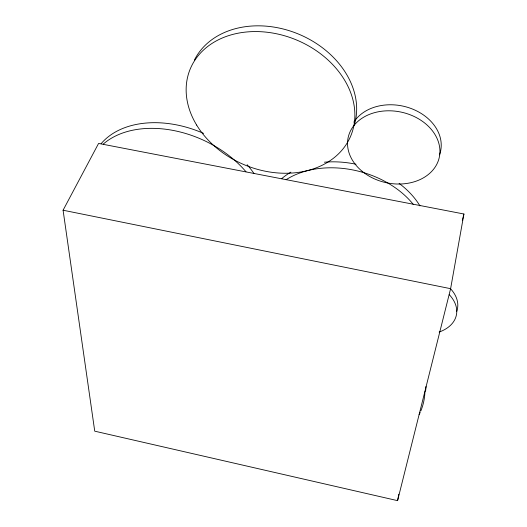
<?xml version="1.0" encoding="UTF-8"?>
<svg xmlns="http://www.w3.org/2000/svg" width="527" height="527" viewBox="0 0 527 527"><rect width="100%" height="100%" fill="white"/><g stroke="black" fill="none" stroke-linecap="round" stroke-linejoin="round"><path stroke-width="0.79" d="M450.611 288.684L463.918 214.008L98.582 143.436L63.082 210.22L94.735 431.172L397.582 500.65L450.611 288.684L63.082 210.22M397.582 500.65L398.801 494.214M462.35 220.405L463.918 214.008M103.305 144.055A92.969 63.853 24.3 0 1 245.971 171.749M101.125 143.693A92.495 63.932 24.4 0 1 203.62 133.41M247.143 164.714A92.495 63.932 24.4 0 1 253.935 173.416M286.069 179.74A82.97 58.965 15 0 1 413.359 204.496M281.681 178.673A82.541 59.017 15 0 1 290.924 172.131M324.415 162.197A82.541 59.017 15 0 1 356.041 164.246M399.11 183.403A82.541 59.017 15 0 1 419.96 205.899M194.391 60.124A86.474 67.627 22.8 0 1 298.157 33.926A86.474 67.627 22.8 0 1 354.078 125.762M353.821 122.178A46.376 36.073 12.2 0 1 411.475 108.648A46.376 36.073 12.2 0 1 439.518 154.872M449.221 294.626A40.757 27.055 11.1 0 1 439.143 332.056M450.315 288.493A40.553 27.094 11 0 1 456.645 311.628M420.184 412.45A149.655 90.598 16.9 0 1 419.13 414.677M424.933 391.673A149.655 90.598 16.9 0 1 420.829 410.935M425.994 386.502A148.996 90.822 16.9 0 1 425.566 391.265M196.67 125.097A86.962 67.634 22.7 0 0 342.767 149.2A86.962 67.634 22.7 0 0 272.09 32.944A86.962 67.634 22.7 0 0 196.67 125.097M362.128 171.288A46.633 36.08 12.3 0 0 438.727 159.529A46.633 36.08 12.3 0 0 380.329 111.428A46.633 36.08 12.3 0 0 362.128 171.288"/></g></svg>
